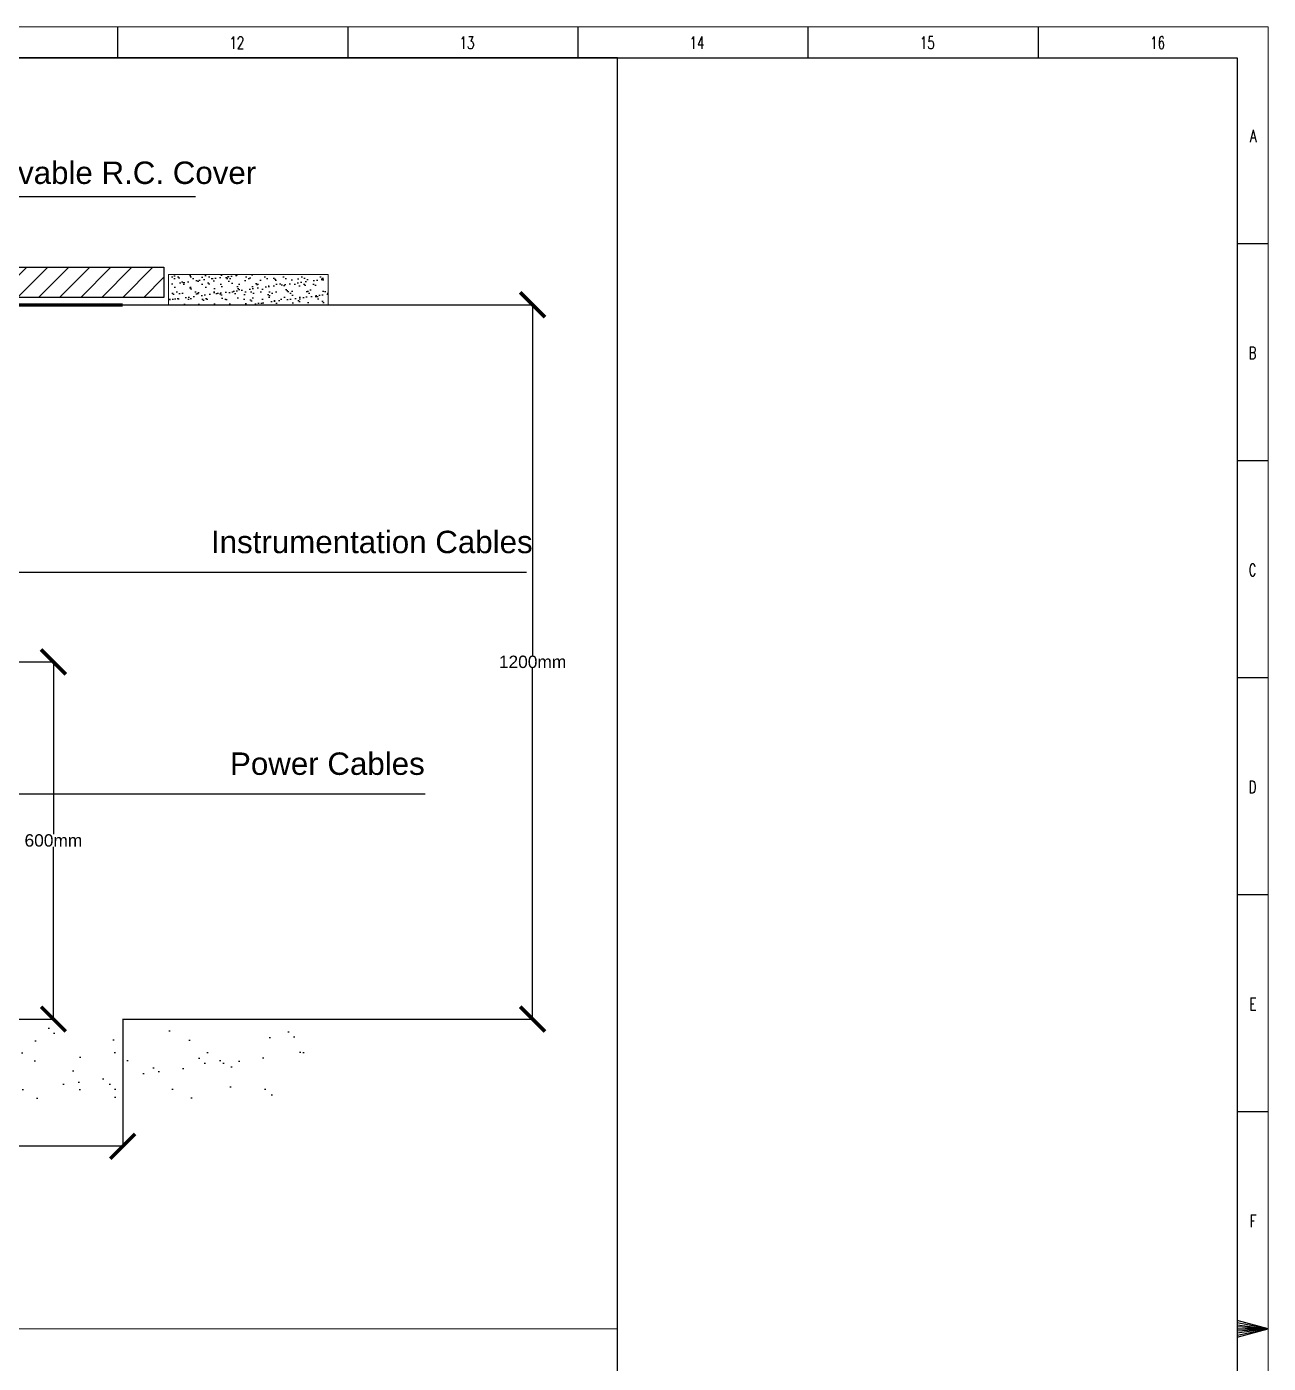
# Model space of a CAD drawing. Header units: inches. Extents: x -430764 to 256483, y 7374 to 217374.
# Drawn here: x 156347 to 256483, y 109604 to 217374 of the extents above; entities that cross this region are included whole.
import ezdxf

# ---------------------------------------------------------------- set-up
doc = ezdxf.new("R2010")
doc.units = ezdxf.units.IN
doc.header["$MEASUREMENT"] = 0
doc.layers.add('Background Stuff', color=252, linetype='Continuous', lineweight=5)
doc.layers.add('Dimensions', color=7, linetype='Continuous')
doc.layers.add('TEG BORDER', color=7, linetype='Continuous')
doc.styles.get("Standard").update_dxf_attribs({"font": 'arial.ttf'})
doc.styles.add('TEG BORDER', font='txt_qlt.shx', dxfattribs={"width": 0.7, "bigfont": 'hztxt.shx'})
doc.dimstyles.get("Standard").update_dxf_attribs({"dimtxt": 0.18, "dimasz": 0.18, "dimexe": 0.18, "dimexo": 0.0625, "dimgap": 0.09, "dimtad": 0, "dimtih": 1, "dimtoh": 1, "dimdec": 4, "dimzin": 0, "dimdsep": 46, "dimtxsty": 'Standard', "dimcen": 0.09, "dimadec": 0, "dimazin": 0, "dimtfac": 1, "dimtdec": 4, "dimtofl": 0, "dimtmove": 0, "dimatfit": 3, "dimfxl": 1, "dimtolj": 1, "dimtzin": 0, "dimarcsym": 0})

# ---------------------------------------------------------------- blocks, each defined once
blk = doc.blocks.new('TEG BORDER A2')
for p, q in [((408.37, 420), (408.37, 415)), ((445.5, 420), (445.5, 415)), ((482.62, 420), (482.62, 415)), ((519.75, 420), (519.75, 415)), ((556.87, 420), (556.87, 415)), ((594, 385), (589, 385)), ((594, 350), (589, 350)), ((594, 315), (589, 315)), ((594, 280), (589, 280)), ((594, 245), (589, 245)), ((589, 210), (594, 210)), ((592.75, 210), (590.25, 210))]:
    blk.add_line(p, q)
at = {"linetype": 'Continuous'}
blk.add_line((489, 415), (5, 415), dxfattribs=at)
at = {"color": 5, "lineweight": 15}
blk.add_lwpolyline([(0, 420), (594, 420), (594, 0), (0, 0)], close=True, dxfattribs=at)
blk.add_lwpolyline([(5, 415), (589, 415), (589, 5), (5, 5)], close=True)
blk.add_lwpolyline([(594, 210), (589, 211.34), (589, 208.66), (594, 210), (589, 211), (589, 210.67), (594, 210), (589, 210.33), (589, 209.67), (594, 210), (589, 209.33), (589, 209), (594, 210)])
at = {"layer": 'TEG BORDER'}
blk.add_line((489, 116), (489, 415), dxfattribs=at)
at = {"char_height": 2, "width": 2, "style": 'TEG BORDER'}
for s, insert, attachment_point in [('\\pi2.2204e-016;12', (426.42, 418.41), 1), ('\\pi2.2204e-016;13', (463.55, 418.41), 1), ('\\pi-0.033333;14', (500.67, 418.41), 1), ('\\pi2.2204e-016;15', (537.8, 418.41), 1), ('\\pi0.033333;16', (574.92, 418.41), 1), ('A', (592.09, 403.39), 3), ('B', (592.09, 368.39), 3), ('C', (592.09, 333.39), 3), ('D', (592.09, 298.39), 3), ('E', (592.09, 263.39), 3), ('F', (592.09, 228.39), 3)]:
    blk.add_mtext(s, dxfattribs=dict(at, insert=insert, attachment_point=attachment_point))
blk = doc.blocks.new('_ArchTick')
at = {"color": 0, "linetype": 'ByBlock', "const_width": 0.15}
blk.add_lwpolyline([(-0.5, -0.5), (0.5, 0.5)], dxfattribs=at)
blk = doc.blocks.new('*D12')
at = {"layer": 'Defpoints', "color": 0, "transparency": 16777216}
for p in [(164084, 194957, -101500), (164084, 137357, -101500), (197146, 137357)]:
    blk.add_point(p, dxfattribs=at)
at = {"layer": 'Dimensions', "color": 0, "lineweight": -2, "transparency": 16777216}
for p, q in [((164084, 194957), (197146, 194957)), ((197146, 194957), (197146, 166668)), ((197146, 137357), (197146, 165646)), ((164084, 137357), (197146, 137357))]:
    blk.add_line(p, q, dxfattribs=at)
at = {"layer": 'Dimensions', "color": 0, "lineweight": -2, "transparency": 16777216, "xscale": 2000, "yscale": 2000, "zscale": 2000}
for p, rotation in [((197146, 194957), 90), ((197146, 137357), 270)]:
    blk.add_blockref('_ArchTick', p, dxfattribs=dict(at, rotation=rotation))
at = {"layer": 'Dimensions', "transparency": 16777216, "insert": (197146, 166157), "char_height": 1000, "attachment_point": 5}
blk.add_mtext('\\A1;1200mm', dxfattribs=at)
blk = doc.blocks.new('*D9')
at = {"layer": 'Defpoints', "color": 0, "transparency": 16777216}
for p in [(125685, 137356), (164087, 137357), (164087, 127099)]:
    blk.add_point(p, dxfattribs=at)
at = {"layer": 'Dimensions', "color": 0, "lineweight": -2, "transparency": 16777216}
for p, q in [((125685, 137355), (125685, 127099)), ((164087, 137357), (164087, 127099)), ((125685, 127099), (142630, 127099)), ((164087, 127099), (147142, 127099))]:
    blk.add_line(p, q, dxfattribs=at)
at = {"layer": 'Dimensions', "color": 0, "lineweight": -2, "transparency": 16777216, "xscale": 2000, "yscale": 2000, "zscale": 2000, "rotation": 180}
blk.add_blockref('_ArchTick', (125685, 127099), dxfattribs=at)
at = {"layer": 'Dimensions', "color": 0, "lineweight": -2, "transparency": 16777216, "xscale": 2000, "yscale": 2000, "zscale": 2000}
blk.add_blockref('_ArchTick', (164087, 127099), dxfattribs=at)
at = {"layer": 'Dimensions', "transparency": 16777216, "insert": (144886, 127099), "char_height": 1000, "attachment_point": 5}
blk.add_mtext('\\A1;800mm', dxfattribs=at)
blk = doc.blocks.new('*D17')
at = {"layer": 'Defpoints', "color": 0, "transparency": 16777216}
for p in [(145028, 166157, -295617), (145028, 137357), (158500, 137357)]:
    blk.add_point(p, dxfattribs=at)
at = {"layer": 'Dimensions', "color": 0, "lineweight": -2, "transparency": 16777216}
for p, q in [((145028, 166157), (158500, 166157)), ((158500, 166157), (158500, 152268)), ((158500, 137357), (158500, 151246)), ((145028, 137357), (158500, 137357))]:
    blk.add_line(p, q, dxfattribs=at)
at = {"layer": 'Dimensions', "color": 0, "lineweight": -2, "transparency": 16777216, "xscale": 2000, "yscale": 2000, "zscale": 2000}
for p, rotation in [((158500, 166157), 90), ((158500, 137357), 270)]:
    blk.add_blockref('_ArchTick', p, dxfattribs=dict(at, rotation=rotation))
at = {"layer": 'Dimensions', "transparency": 16777216, "insert": (158500, 151757), "char_height": 1000, "attachment_point": 5}
blk.add_mtext('\\A1;600mm', dxfattribs=at)

msp = doc.modelspace()

# ---------------------------------------------------------------- hatches: boundary and pattern name
h = msp.add_hatch()
h.set_pattern_fill('ANSI31', color=256, scale=9600)
h.set_pattern_definition([(45, (259127.3, 195547.5), (-848.528, 848.528), [])])
h.paths.add_polyline_path([(167414.92209, 195547.5017), (122393.47651, 195547.5017), (122393.47651, 197985.9017), (167414.92209, 197985.9017)])
h = msp.add_hatch()
h.set_pattern_fill('AR-SAND', color=251, scale=480)
h.set_pattern_definition([(37.5, (259127.25, 194957), (-30.237, 924.8754), [0, -729.6, 0, -816, 0, -780]), (7.5, (259127.3, 194957), (849.493, 1354.63), [0, -393.6, 0, -657.6, 0, -252]), (327.5, (258536.85, 194957), (1494.788, 2.716), [0, -240, 0, -864, 0, -1128]), (317.5, (258536.9, 194957), (1442.94, 421.284), [0, -120, 0, -566.4, 0, -648])])
h.paths.add_polyline_path([(167789.03181, 197395.42572), (180649, 197395.42572), (180649, 194957.02572), (167789.03181, 194957.02572)])
h = msp.add_hatch()
h.set_pattern_fill('AR-SAND', color=42, scale=2400)
h.set_pattern_definition([(37.5, (259127.3, 194957), (-151.18, 4624.38), [0, -3648, 0, -4080, 0, -3900]), (7.5, (259127, 194957), (4247.46, 6773.15), [0, -1968, 0, -3288, 0, -1260]), (327.5, (256175.3, 194957), (7473.94, 13.58), [0, -1200, 0, -4320, 0, -5640]), (317.5, (256175, 194957), (7214.7, 2106.42), [0, -600, 0, -2832, 0, -3240])])
h.paths.add_polyline_path([(111284.19612, 137357.02572), (178904.53851, 137357.02572), (178904.53851, 130044.02746), (111284.19612, 130044.02746)])

# ---------------------------------------------------------------- linework, layer by layer
at = {"color": 42, "lineweight": 70, "extrusion": (0, 1, 0)}
msp.add_line((125684.19612, 194957.02572), (164084.19612, 194957.02572), dxfattribs=at)
msp.add_lwpolyline([(167414.92209, 195547.5017), (122393.47651, 195547.5017), (122393.47651, 197985.9017), (167414.92209, 197985.9017)], close=True)
at = {"color": 9, "lineweight": 0}
msp.add_lwpolyline([(167789.03181, 197395.42572), (180649, 197395.42572), (180649, 194957.02572), (167789.03181, 194957.02572)], close=True, dxfattribs=at)
at = {"layer": 'Background Stuff', "color": 7}
msp.add_line((-38017, 112373.87141), (203983, 112373.87141), dxfattribs=at)

# ---------------------------------------------------------------- block references
at = {"xscale": 500, "yscale": 500, "zscale": 500}
msp.add_blockref('TEG BORDER A2', (-40517, 7373.87141), dxfattribs=at)

# ---------------------------------------------------------------- texts
for s, p in [('Removable R.C. Cover', (148915.53194, 204695.6352, 101499.95751)), ('Instrumentation Cables', (171207.0426, 174927.14522, 101499.95751)), ('Power Cables', (172743.0426, 157048.59066, 101499.95751))]:
    msp.add_text(s, height=1806.3614415).set_placement(p)

# ---------------------------------------------------------------- dimensions: what is measured, and where the dimension line sits
at = {"layer": 'Dimensions', "color": 5}
dim = msp.add_linear_dim(base=(197145.56577, 137357.02572, 101499.95751), p1=(164084.19612, 194957.02572), p2=(164084.19612, 137357.02572), angle=90, dimstyle='Standard', override={"dimtxt": 1000, "dimasz": 2000, "dimdec": 0, "dimlfac": 0.020833, "dimpost": 'mm', "dimblk1": 'ArchTick', "dimblk2": 'ArchTick', "dimsah": 1, "dimclrt": 256}, dxfattribs=at)
dim.commit()
dim.dimension.update_dxf_attribs({"geometry": '*D12', "text_midpoint": (197145.56577, 166157.02572, 101499.95751), "dimtype": 160})
dim = msp.add_linear_dim(base=(158500.15934, 137357.02572, 101499.95751), p1=(145028.19612, 166157.02572, -194116.8), p2=(145028.19612, 137357.02572, 101499.95751), angle=90, dimstyle='Standard', override={"dimtxt": 1000, "dimasz": 2000, "dimdec": 0, "dimlfac": 0.020833, "dimpost": 'mm', "dimblk1": 'ArchTick', "dimblk2": 'ArchTick', "dimsah": 1, "dimclrt": 256}, dxfattribs=at)
dim.commit()
dim.dimension.update_dxf_attribs({"geometry": '*D17', "text_midpoint": (158500.15934, 151757.02572, 101499.95751)})
dim = msp.add_linear_dim(base=(164087.19612, 127098.88633, 101499.95751), p1=(125684.84512, 137355.50602, 101499.95751), p2=(164087.19612, 137357.02572, 101499.95751), dimstyle='Standard', override={"dimtxt": 1000, "dimasz": 2000, "dimdec": 0, "dimlfac": 0.020833, "dimpost": 'mm', "dimblk1": 'ArchTick', "dimblk2": 'ArchTick', "dimsah": 1, "dimclrt": 256}, dxfattribs=at)
dim.commit()
dim.dimension.update_dxf_attribs({"geometry": '*D9', "text_midpoint": (144886.02062, 127098.88633, 101499.95751)})

# ---------------------------------------------------------------- leaders
for points in [[(143965.91715, 196908.5209, 101499.95751), (150754.14225, 203696.746, 101499.95751), (169954.14225, 203696.746, 101499.95751)], [(141663.94279, 166600.86101), (148452.16789, 173389.08611), (196654.76963, 173389.08611)], [(143199.94279, 148722.30645), (149988.16789, 155510.53155), (188492.21351, 155510.53155)]]:
    msp.add_leader(points, dimstyle='Standard', override={"dimgap": 0.09, "dimtad": 0})

doc.saveas('drawing.dxf')
